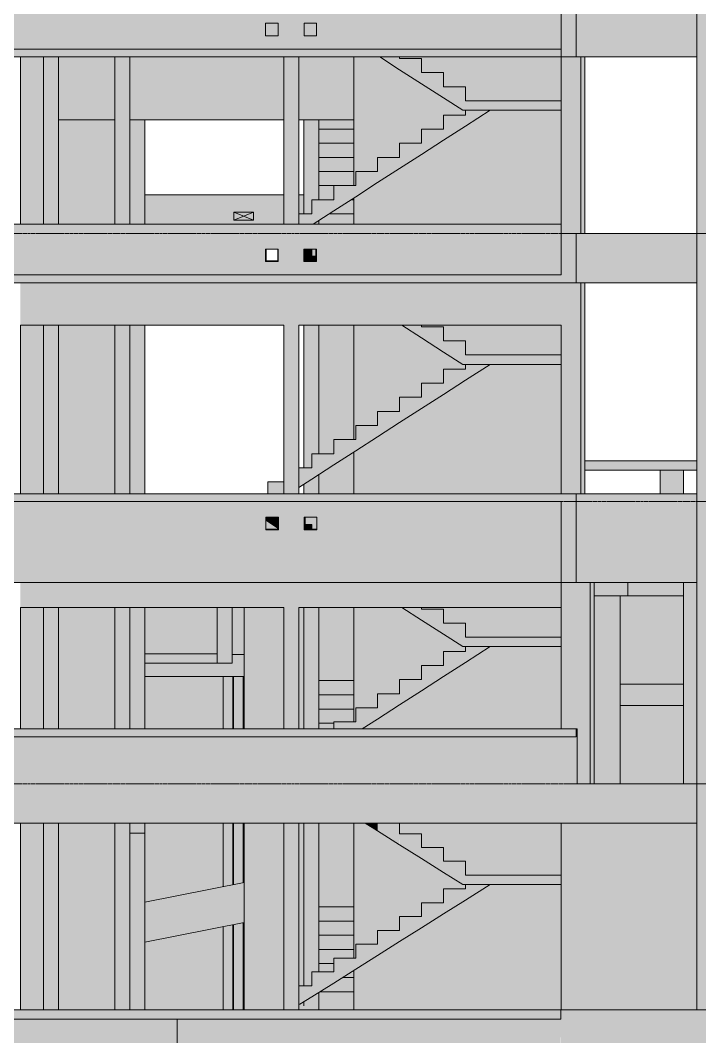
# Model space of a CAD drawing. Header units: centimetres. Extents: x -1139 to 26418, y -889 to 84390.
# Drawn here: x 12858 to 13724, y 74231 to 75527 of the extents above; entities that cross this region are included whole.
import ezdxf

# ---------------------------------------------------------------- set-up
doc = ezdxf.new("R2010")
doc.units = ezdxf.units.CM
doc.linetypes.add('Centro', pattern=[3.175, 0.635, -0.47625, 1.5875, -0.47625])
for name, color, linetype, lineweight in [('A-FLOR', 7, 'Continuous', 9), ('A-FLOR-LEVL', 7, 'Continuous', 9), ('A-GENM', 7, 'Continuous', 18), ('A-WALL', 7, 'Continuous', 9), ('S-BEAM', 7, 'Continuous', 9), ('S-COLS', 7, 'Continuous', 9), ('S-FNDN', 7, 'Continuous', 9), ('S-STRS', 7, 'Continuous', 9)]:
    doc.layers.add(name, color=color, linetype=linetype, lineweight=lineweight)

# ---------------------------------------------------------------- blocks, each defined once
blk = doc.blocks.new('Estaca W Gerdau - W250X73-4068957-CT401 - CORTE ESQ_ BARR')
at = {"layer": 'S-FNDN', "true_color": 0xacb7d2}
h = blk.add_hatch(color=9, dxfattribs=at)
h.paths.add_polyline_path([(248.5, 73400), (248.4, 73554), (235.7, 73554), (235.7, 73574), (224, 73574), (224, 73400)], flags=0)
h.paths.add_polyline_path([(224, 74265), (249.4, 74265), (249.4, 74376.1), (224, 74371.1), (224, 74329.4)], flags=0)
h.paths.add_polyline_path([(224, 74422.1), (249.4, 74427.4), (249.4, 74503), (224, 74503), (224, 74427.4)], flags=0)
h.paths.add_polyline_path([(224, 74623), (249.4, 74623), (249.4, 74690), (224, 74690), (224, 74631)], flags=0)
at = {"layer": 'S-FNDN'}
for p, q in [((224, 74690), (224, 74623)), ((236.3, 74623), (236.3, 74690)), ((237.1, 74690), (237.1, 74623)), ((249.4, 74690), (249.4, 74623)), ((224, 74503), (224, 74422.1)), ((236.3, 74424.5), (236.3, 74503)), ((237.1, 74503), (237.1, 74424.7)), ((249.4, 74503), (249.4, 74427.1)), ((236.3, 74265), (236.3, 74373.5)), ((237.1, 74373.7), (237.1, 74265)), ((249.4, 74376.1), (249.4, 74265)), ((224, 74371.1), (224, 74265)), ((224, 73574), (224, 73400)), ((236.3, 73400), (236.3, 73554)), ((237.1, 73554), (237.1, 73400)), ((248.5, 73400), (224, 73400))]:
    blk.add_line(p, q, dxfattribs=at)
blk = doc.blocks.new('PED_FURO_RETANGULAR_R04_2020 _INSTÂNCIA_ - FURO RET-3662893-CT401 - CORTE ESQ_ BARR')
at = {"layer": 'A-GENM', "lineweight": 9}
for p, q in [((262.6, 75272), (237.6, 75282)), ((237.6, 75272), (262.6, 75282))]:
    blk.add_line(p, q, dxfattribs=at)

msp = doc.modelspace()

# ---------------------------------------------------------------- hatches: boundary and pattern name
at = {"layer": 'A-FLOR', "true_color": 0xc0c0c0}
for points in [[(13283.05, 75480), (13547.55, 75480), (13547.55, 75490.01), (12504.55, 75490.01), (12504.55, 75480), (13251.66, 75480)], [(13547.55, 75192), (13547.55, 75202), (12504.55, 75202), (12504.55, 75192), (13533.94, 75192)], [(13063.47, 74913), (13547.55, 74913), (13547.55, 74923), (12504.55, 74923), (12504.55, 74913), (13016.55, 74913)], [(13109.05, 74707), (13109.05, 74719), (13016.55, 74719), (13016.55, 74707), (13102.28, 74707)], [(13533.94, 74613), (13566.55, 74613), (13566.55, 74623), (12485.55, 74623), (12485.55, 74613), (13439.85, 74613)]]:
    msp.add_hatch(color=9, dxfattribs=at).paths.add_polyline_path(points, flags=0)
h = msp.add_hatch(color=9, dxfattribs=at)
h.paths.add_polyline_path([(13577.55, 74953), (13720.55, 74953), (13720.55, 74965), (13577.55, 74965)], flags=0)
h.paths.add_polyline_path([(14411.55, 74953), (14411.55, 74965), (14315.55, 74965), (14315.55, 74953), (14403.05, 74953)], flags=0)
h.paths.add_polyline_path([(13895.55, 74953), (14205.55, 74953), (14205.55, 74965), (13895.55, 74965)], flags=0)
at = {"layer": 'A-GENM', "true_color": 0xc0c0c0}
msp.add_hatch(color=9, dxfattribs=at).paths.add_polyline_path([(13589.55, 74793), (13632.55, 74793), (13632.55, 74810), (13589.55, 74810)], flags=0)
at = {"layer": 'A-WALL', "true_color": 0xc0c0c0}
h = msp.add_hatch(color=9, dxfattribs=at)
h.paths.add_polyline_path([(13016.55, 74265), (13116.82, 74265), (13116.82, 74371.07), (13016.55, 74351.01), (13016.55, 74329.41)], flags=0)
h.paths.add_polyline_path([(13143.55, 74265), (13143.55, 74376.41), (13142.22, 74376.15), (13142.22, 74265)], flags=0)
h.paths.add_polyline_path([(13016.55, 74402), (13116.82, 74422.06), (13116.82, 74503), (13016.55, 74503), (13016.55, 74427.4)], flags=0)
h.paths.add_polyline_path([(13142.22, 74427.14), (13143.55, 74427.4), (13143.55, 74503), (13142.22, 74503), (13142.22, 74427.4)], flags=0)
h.paths.add_polyline_path([(13063.47, 74623), (13116.82, 74623), (13116.82, 74690), (13016.55, 74690), (13016.55, 74623)], flags=0)
h.paths.add_polyline_path([(13142.22, 74623), (13143.55, 74623), (13143.55, 74690), (13142.22, 74690), (13142.22, 74630.96)], flags=0)
h = msp.add_hatch(color=9, dxfattribs=at)
h.paths.add_polyline_path([(14315.55, 74277), (14316.82, 74277.14), (14316.82, 74493), (14315.55, 74493), (14315.55, 74447.14)], flags=0)
h.paths.add_polyline_path([(14351.55, 74277), (14351.55, 74493), (14342.22, 74493), (14342.22, 74277)], flags=0)
h.paths.add_polyline_path([(14111.54, 74445), (14166.82, 74445), (14166.82, 74454), (14111.54, 74454), (14111.54, 74447.14)], flags=0)
h.paths.add_polyline_path([(13892.22, 74553), (13948.55, 74553), (13948.55, 74653), (13892.22, 74653), (13892.22, 74630.96)], flags=0)
h.paths.add_polyline_path([(13703.55, 74553), (13703.55, 74653), (13622.55, 74653), (13622.55, 74553), (13628.04, 74553)], flags=0)
h.paths.add_polyline_path([(13865.05, 74553), (13866.82, 74553), (13866.82, 74653), (13865.05, 74653), (13865.05, 74630.96)], flags=0)
h.paths.add_polyline_path([(14192.22, 74642), (14205.55, 74642), (14205.55, 74653), (14192.22, 74653)], flags=0)
h.paths.add_polyline_path([(14166.82, 74642), (14166.82, 74653), (14048.55, 74653), (14048.55, 74642), (14111.54, 74642)], flags=0)
h.paths.add_polyline_path([(14351.55, 74642), (14351.55, 74681), (14350.07, 74681), (14350.07, 74653), (14342.22, 74653), (14342.22, 74642), (14350.07, 74642)], flags=0)
h.paths.add_polyline_path([(14315.55, 74642), (14316.82, 74642), (14316.82, 74653), (14315.55, 74653)], flags=0)
at = {"layer": 'S-BEAM', "true_color": 0xc0c0c0}
h = msp.add_hatch(color=9, dxfattribs=at)
h.paths.add_polyline_path([(12505.66, 75490.01), (13547.55, 75490.01), (13547.55, 75555.01), (12504.55, 75555.01), (12504.55, 75490.01)], flags=0)
h.paths.add_polyline_path([(13170.76, 75507.01), (13170.76, 75523), (13186.76, 75523), (13186.76, 75507.01)], flags=0)
h.paths.add_polyline_path([(13235.76, 75507.01), (13219.76, 75507.01), (13219.76, 75523), (13235.76, 75523)], flags=0)
h.paths.add_polyline_path([(12511.26, 75507.01), (12511.26, 75523), (12527.26, 75523), (12527.26, 75507.01)], flags=0)
for points in [[(13547.55, 75480), (13566.55, 75480), (13566.55, 75543.01), (13547.55, 75543.01), (13547.55, 75488.41)], [(13566.55, 75480), (13720.55, 75480), (13720.55, 75543.01), (13566.55, 75543.01), (13566.55, 75490.01)], [(13155.36, 75272.01), (13155.36, 75282.01), (13130.36, 75282.01), (13130.36, 75272.01)], [(13560.65, 75192), (13566.55, 75192), (13566.55, 75255), (13547.55, 75255), (13547.55, 75192)], [(13689.75, 75192), (13720.55, 75192), (13720.55, 75255), (13566.55, 75255), (13566.55, 75192), (13628.04, 75192)], [(13547.55, 74810), (13566.55, 74810), (13566.55, 74923), (13547.55, 74923), (13547.55, 74813.27)], [(13703.55, 74793), (13703.55, 74810), (13632.55, 74810), (13632.55, 74793)], [(13128.05, 74707), (13128.05, 74778), (13109.05, 74778), (13109.05, 74707)], [(13345.75, 74503), (13547.55, 74503), (13547.55, 74553), (13566.55, 74553), (13566.55, 74503), (13568.05, 74503), (13568.05, 74623), (13566.55, 74623), (13566.55, 74613), (12485.55, 74613), (12485.55, 74503), (13283.05, 74503)], [(13566.55, 74503), (13566.55, 74553), (13547.55, 74553), (13547.55, 74503)], [(13718.21, 74503), (13720.55, 74503), (13720.55, 74553), (13568.05, 74553), (13568.05, 74503), (13628.04, 74503)], [(12997.55, 74490), (13016.55, 74490), (13016.55, 74503), (12997.55, 74503), (12997.55, 74493.91)], [(13720.55, 74265), (13720.55, 74503), (13584.55, 74503), (13584.55, 74265), (13628.04, 74265)], [(13016.55, 74351.01), (13143.55, 74376.41), (13143.55, 74427.4), (13016.55, 74402)], [(13077.55, 74253), (13191.55, 74253), (13191.55, 74265), (12860.55, 74265), (12860.55, 74253), (13063.47, 74253)], [(13546.95, 74253), (13546.95, 74265), (13215.55, 74265), (13215.55, 74253), (13439.85, 74253)], [(14286.7, 74207), (14655.87, 74207), (14655.87, 74265), (13546.95, 74265), (13547.18, 74207), (14192.6, 74207)], [(13017.55, 74172), (13017.55, 74253), (12545.55, 74253), (12545.55, 74172), (12943.42, 74172)], [(13157.57, 74207), (13546.95, 74207), (13546.95, 74253), (13057.95, 74253), (13057.95, 74207), (13063.47, 74207)]]:
    msp.add_hatch(color=9, dxfattribs=at).paths.add_polyline_path(points, flags=0)
h = msp.add_hatch(color=9, dxfattribs=at)
h.paths.add_polyline_path([(13283.05, 75400.01), (13283.05, 75480), (13213.05, 75480), (13213.05, 75400.01), (13258.92, 75400.01)], flags=0)
h.paths.add_polyline_path([(12997.55, 75400.01), (13194.05, 75400.01), (13194.05, 75480), (12997.55, 75480), (12997.55, 75462.77)], flags=0)
h.paths.add_polyline_path([(12928.37, 75400.01), (12978.55, 75400.01), (12978.55, 75480), (12906.55, 75480), (12906.55, 75400.01)], flags=0)
h.paths.add_polyline_path([(13186.76, 75507.01), (13186.76, 75523), (13170.76, 75523), (13170.76, 75507.01)], flags=0)
h.paths.add_polyline_path([(13235.76, 75507.01), (13235.76, 75523), (13219.76, 75523), (13219.76, 75507.01)], flags=0)
h = msp.add_hatch(color=9, dxfattribs=at)
h.paths.add_polyline_path([(13157.57, 75267), (13194.05, 75267), (13194.05, 75304.01), (13016.55, 75304.01), (13016.55, 75267), (13130.36, 75267)], flags=0)
h.paths.add_polyline_path([(13155.36, 75272.01), (13130.36, 75272.01), (13130.36, 75282.01), (13155.36, 75282.01), (13155.36, 75279.55)], flags=0)
h.paths.add_polyline_path([(13219.55, 75280.01), (13219.43, 75304.01), (13213.05, 75304.01), (13213.05, 75280.01), (13219.43, 75280.01)], flags=0)
h = msp.add_hatch(color=9, dxfattribs=at)
h.paths.add_polyline_path([(12969.38, 75202), (13547.55, 75202), (13547.55, 75267), (12504.55, 75267), (12504.55, 75202), (12887.55, 75202)], flags=0)
h.paths.add_polyline_path([(13186.76, 75219), (13170.76, 75219), (13170.76, 75235), (13186.76, 75235), (13186.76, 75220)], flags=0)
h.paths.add_polyline_path([(13235.43, 75219), (13219.43, 75219), (13219.43, 75235), (13235.43, 75235), (13235.43, 75220)], flags=0)
h.paths.add_polyline_path([(12527.35, 75219), (12511.35, 75219), (12511.35, 75235), (12527.35, 75235), (12527.35, 75220)], flags=0)
h = msp.add_hatch(color=9, dxfattribs=at)
h.paths.add_polyline_path([(12875.28, 75138), (13194.05, 75138), (13194.05, 75192), (12858.05, 75192), (12858.05, 75138)], flags=0)
h.paths.add_polyline_path([(13186.76, 75219), (13186.26, 75220), (13171.26, 75220), (13171.54, 75219), (13186.36, 75219)], flags=0)
h = msp.add_hatch(color=9, dxfattribs=at)
h.paths.add_polyline_path([(13213.05, 75138), (13547.55, 75138), (13547.55, 75192), (13213.05, 75192), (13213.05, 75182.42)], flags=0)
h.paths.add_polyline_path([(13219.43, 75219), (13235.43, 75219), (13234.93, 75220), (13219.93, 75220), (13219.43, 75220)], flags=0)
h = msp.add_hatch(color=9, dxfattribs=at)
h.paths.add_polyline_path([(12331.55, 74810), (12485.55, 74810), (12485.55, 74923), (12331.55, 74923), (12331.55, 74814.78)], flags=0)
h.paths.add_polyline_path([(13251.66, 74810), (13547.55, 74810), (13547.55, 74913), (12504.55, 74913), (12504.55, 74810), (13157.57, 74810)], flags=0)
h.paths.add_polyline_path([(13720.55, 74810), (13720.55, 74923), (13566.55, 74923), (13566.55, 74810), (13628.04, 74810)], flags=0)
h.paths.add_polyline_path([(12534.74, 74877), (12519.55, 74877), (12520.05, 74893), (12535.55, 74893), (12535.55, 74877)], flags=0)
h.paths.add_polyline_path([(13171.05, 74877), (13171.05, 74893), (13187.05, 74893), (13187.05, 74877)], flags=0)
h.paths.add_polyline_path([(13236.05, 74877), (13220.05, 74877), (13220.05, 74893), (13236.05, 74893), (13236.05, 74878)], flags=0)
h = msp.add_hatch(color=9, dxfattribs=at)
h.paths.add_polyline_path([(12887.55, 74778), (13194.05, 74778), (13194.05, 74810), (12858.05, 74810), (12858.05, 74778), (12875.28, 74778)], flags=0)
h.paths.add_polyline_path([(13171.05, 74877), (13187.05, 74877), (13187.05, 74893), (13186.05, 74893), (13186.05, 74878), (13171.05, 74878)], flags=0)
h = msp.add_hatch(color=9, dxfattribs=at)
h.paths.add_polyline_path([(13547.55, 74778), (13547.55, 74810), (13213.05, 74810), (13213.05, 74778), (13533.94, 74778)], flags=0)
h.paths.add_polyline_path([(13220.97, 74877), (13236.05, 74877), (13236.05, 74878), (13221.05, 74878), (13221.05, 74893), (13220.05, 74893), (13220.05, 74877)], flags=0)
at = {"layer": 'S-BEAM', "true_color": 0x7f7f7f}
msp.add_hatch(color=8, dxfattribs=at).paths.add_polyline_path([(13628.04, 74680), (13703.55, 74680), (13703.55, 74793), (13622.55, 74793), (13622.55, 74680)], flags=0)
h = msp.add_hatch(color=8, dxfattribs=at)
h.paths.add_polyline_path([(13143.55, 74718), (13143.55, 74778), (13128.05, 74778), (13128.05, 74718)], flags=0)
h.paths.add_polyline_path([(13063.47, 74719), (13109.05, 74719), (13109.05, 74778), (13016.55, 74778), (13016.55, 74719)], flags=0)
at = {"layer": 'S-BEAM', "true_color": 0xc0c0c0}
h = msp.add_hatch(color=9, dxfattribs=at)
h.paths.add_polyline_path([(13116.82, 74690), (13143.55, 74690), (13143.55, 74718), (13128.05, 74718), (13128.05, 74707), (13016.55, 74707), (13016.55, 74690), (13109.05, 74690)], flags=0)
h.paths.add_polyline_path([(12642.55, 74690), (12642.55, 74718), (12559.05, 74718), (12559.05, 74690), (12618.54, 74690)], flags=0)
h = msp.add_hatch(color=9, dxfattribs=at)
h.paths.add_polyline_path([(14165.21, 74653), (14205.55, 74653), (14205.55, 74681), (14048.55, 74681), (14048.55, 74653), (14111.54, 74653)], flags=0)
h.paths.add_polyline_path([(13622.55, 74653), (13703.55, 74653), (13703.55, 74680), (13622.55, 74680)], flags=0)
h.paths.add_polyline_path([(14331.8, 74653), (14350.07, 74653), (14350.07, 74681), (14315.55, 74681), (14315.55, 74653)], flags=0)
h.paths.add_polyline_path([(13865.05, 74653), (13948.55, 74653), (13948.55, 74681), (13865.05, 74681)], flags=0)
at = {"layer": 'S-COLS', "true_color": 0xc0c0c0}
for points in [[(13720.55, 75255), (13830.55, 75255), (13830.55, 75543.01), (13720.55, 75543.01)], [(12905.58, 75267), (12906.55, 75267), (12906.55, 75480), (12887.55, 75480), (12887.55, 75267)], [(12996.58, 75267), (12997.55, 75267), (12997.55, 75480), (12978.55, 75480), (12978.55, 75267)], [(13212.03, 75267), (13213.05, 75267), (13213.05, 75480), (13194.05, 75480), (13194.05, 75267)], [(13566.55, 75255), (13572.55, 75255), (13572.55, 75480), (13547.55, 75480), (13547.55, 75255)], [(13577.55, 75255), (13577.55, 75480), (13572.55, 75480), (13572.55, 75255)], [(13238.55, 75388.01), (13283.05, 75388.01), (13283.05, 75400.01), (13238.55, 75400.01)], [(13816.22, 74913), (13830.55, 74913), (13830.55, 75255), (13720.55, 75255), (13720.55, 74913)], [(13212.2, 74923), (13213.05, 74923), (13213.05, 75192), (13194.05, 75192), (13194.05, 74923)], [(13571.44, 74923), (13572.55, 74923), (13572.55, 75192), (13547.55, 75192), (13547.55, 74923), (13566.55, 74923)], [(13577.55, 74923), (13577.55, 75192), (13572.55, 75192), (13572.55, 74923), (13576.47, 74923)], [(12905.75, 74923), (12906.55, 74923), (12906.55, 75138), (12887.55, 75138), (12887.55, 74923)], [(12997.3, 74923), (12997.55, 74923), (12997.55, 75138), (12978.55, 75138), (12978.55, 74923)], [(13703.55, 74923), (13703.55, 74953), (13673.55, 74953), (13673.55, 74923), (13686.24, 74923)], [(13739.55, 74553), (13830.55, 74553), (13830.55, 74913), (13720.55, 74913), (13720.55, 74553)], [(13194.05, 74623), (13213.05, 74623), (13213.05, 74810), (13194.05, 74810), (13194.05, 74630.96)], [(13584.55, 74553), (13584.55, 74810), (13547.55, 74810), (13547.55, 74623), (13568.05, 74623), (13568.05, 74553)], [(13589.55, 74553), (13589.55, 74810), (13584.55, 74810), (13584.55, 74553)], [(13720.55, 74553), (13720.55, 74810), (13703.55, 74810), (13703.55, 74553)], [(13622.55, 74553), (13622.55, 74793), (13589.55, 74793), (13589.55, 74553)], [(12900.96, 74623), (12906.55, 74623), (12906.55, 74778), (12887.55, 74778), (12887.55, 74623)], [(12982.84, 74623), (12997.55, 74623), (12997.55, 74778), (12978.55, 74778), (12978.55, 74623)], [(13238.55, 74684.7), (13283.05, 74684.7), (13283.05, 74778), (13238.55, 74778)], [(13739.55, 74265), (13830.55, 74265), (13830.55, 74553), (13720.55, 74553), (13720.55, 74265)], [(12906.55, 74265), (12906.55, 74503), (12887.55, 74503), (12887.55, 74265)], [(12997.55, 74265), (12997.55, 74503), (12978.55, 74503), (12978.55, 74265)], [(13213.05, 74265), (13213.05, 74503), (13194.05, 74503), (13194.05, 74265)], [(13283.05, 74396), (13283.05, 74503), (13238.55, 74503), (13238.55, 74396), (13251.66, 74396)], [(13547.55, 74265), (13584.55, 74265), (13584.55, 74503), (13547.55, 74503), (13547.55, 74269.67)], [(12842.31, 74253), (12860.55, 74253), (12860.55, 74265), (12836.55, 74265), (12836.55, 74253)], [(13215.55, 74253), (13215.55, 74265), (13191.55, 74265), (13191.55, 74253), (13197.31, 74253)]]:
    msp.add_hatch(color=9, dxfattribs=at).paths.add_polyline_path(points, flags=0)
h = msp.add_hatch(color=9, dxfattribs=at)
h.paths.add_polyline_path([(12677.55, 75267), (12839.05, 75267), (12839.05, 75480), (12677.55, 75480), (12677.55, 75366.24)], flags=0)
h.paths.add_polyline_path([(12858.05, 75267), (12887.55, 75267), (12887.55, 75480), (12858.05, 75480), (12858.05, 75336.2)], flags=0)
h = msp.add_hatch(color=9, dxfattribs=at)
h.paths.add_polyline_path([(13533.44, 75267), (13547.55, 75267), (13547.55, 75412), (13457.07, 75412), (13283.05, 75300.13), (13283.05, 75267), (13439.85, 75267)], flags=0)
h.paths.add_polyline_path([(13283.05, 75316), (13285.55, 75316), (13285.55, 75334), (13313.55, 75334), (13313.55, 75352), (13341.55, 75352), (13341.55, 75370.01), (13369.55, 75370.01), (13369.55, 75388.01), (13397.55, 75388.01), (13397.55, 75406), (13425.55, 75406), (13425.55, 75412), (13422.02, 75412), (13316.25, 75480), (13283.05, 75480), (13283.05, 75319.74)], flags=0)
h.paths.add_polyline_path([(13547.55, 75424), (13547.55, 75480), (13341.55, 75480), (13341.55, 75478), (13369.55, 75478), (13369.55, 75460.01), (13397.55, 75460.01), (13397.55, 75442), (13425.55, 75442), (13425.55, 75424), (13533.94, 75424)], flags=0)
h = msp.add_hatch(color=9, dxfattribs=at)
h.paths.add_polyline_path([(12969.38, 75267), (12978.55, 75267), (12978.55, 75400.01), (12906.55, 75400.01), (12906.55, 75267)], flags=0)
h.paths.add_polyline_path([(12997.55, 75267), (13016.55, 75267), (13016.55, 75400.01), (12997.55, 75400.01), (12997.55, 75366.24)], flags=0)
h = msp.add_hatch(color=9, dxfattribs=at)
h.paths.add_polyline_path([(13237.53, 75267), (13238.54, 75267), (13238.54, 75271.52), (13231.52, 75267), (13235.43, 75267)], flags=0)
h.paths.add_polyline_path([(13229.55, 75280.01), (13229.55, 75298.01), (13238.54, 75298.01), (13238.55, 75400.01), (13219.55, 75400.01), (13219.56, 75280.01)], flags=0)
h = msp.add_hatch(color=9, dxfattribs=at)
h.paths.add_polyline_path([(13219.55, 74923), (13238.55, 74923), (13238.55, 74947.52), (13219.55, 74935.31), (13219.55, 74923.73)], flags=0)
h.paths.add_polyline_path([(13229.55, 74956), (13229.55, 74974), (13238.55, 74974), (13238.55, 75138), (13219.55, 75138), (13220.05, 74956)], flags=0)
h.paths.add_polyline_path([(13234.93, 75226), (13234.93, 75235), (13229.55, 75235), (13229.55, 75226)], flags=0)
h = msp.add_hatch(color=9, dxfattribs=at)
h.paths.add_polyline_path([(12677.55, 74923), (12839.05, 74923), (12839.05, 75138), (12677.55, 75138), (12677.55, 74998.6)], flags=0)
h.paths.add_polyline_path([(12858.05, 74923), (12887.55, 74923), (12887.55, 75138), (12858.05, 75138), (12858.05, 74998.6)], flags=0)
h = msp.add_hatch(color=9, dxfattribs=at)
h.paths.add_polyline_path([(12969.38, 74923), (12978.55, 74923), (12978.55, 75138), (12906.55, 75138), (12906.55, 74923)], flags=0)
h.paths.add_polyline_path([(13016.55, 74923), (13016.55, 75138), (12997.55, 75138), (12997.55, 74923), (13005.69, 74923)], flags=0)
h = msp.add_hatch(color=9, dxfattribs=at)
h.paths.add_polyline_path([(13251.66, 74923), (13283.05, 74923), (13283.05, 74976.13), (13238.55, 74947.52), (13238.55, 74923)], flags=0)
h.paths.add_polyline_path([(13257.55, 74974), (13257.55, 74992), (13283.05, 74992), (13283.05, 75138), (13238.55, 75138), (13238.55, 74974), (13251.66, 74974)], flags=0)
h = msp.add_hatch(color=9, dxfattribs=at)
h.paths.add_polyline_path([(13283.05, 74923), (13547.55, 74923), (13547.55, 75088), (13457.07, 75088), (13283.05, 74976.13), (13283.05, 74959.74)], flags=0)
h.paths.add_polyline_path([(13283.05, 74992), (13285.55, 74992), (13285.55, 75010), (13313.55, 75010), (13313.55, 75028), (13341.55, 75028), (13341.55, 75046), (13369.55, 75046), (13369.55, 75064), (13397.55, 75064), (13397.7, 75082), (13425.55, 75082), (13425.55, 75088), (13422.02, 75088), (13344.24, 75138), (13283.05, 75138), (13283.05, 74995.74)], flags=0)
h.paths.add_polyline_path([(13522.05, 75100), (13547.55, 75100), (13547.55, 75138), (13369.55, 75138), (13369.55, 75136), (13397.55, 75136), (13397.55, 75118), (13425.55, 75118), (13425.55, 75100), (13507.05, 75100)], flags=0)
h = msp.add_hatch(color=9, dxfattribs=at)
h.paths.add_polyline_path([(13228.55, 74623), (13238.55, 74623), (13238.55, 74778), (13219.55, 74778), (13219.55, 74623)], flags=0)
h.paths.add_polyline_path([(13236.05, 74878), (13236.05, 74893), (13221.05, 74893), (13221.53, 74884), (13229.55, 74884), (13229.55, 74878), (13232.85, 74878)], flags=0)
h = msp.add_hatch(color=9, dxfattribs=at)
h.paths.add_polyline_path([(13157.57, 74623), (13194.05, 74623), (13194.05, 74778), (13143.55, 74778), (13143.55, 74623)], flags=0)
h.paths.add_polyline_path([(13213.05, 74623), (13219.55, 74623), (13219.55, 74778), (13213.05, 74778), (13213.05, 74630.96)], flags=0)
h.paths.add_polyline_path([(13186.05, 74878), (13185.9, 74879.79), (13171.05, 74889.34), (13171.05, 74878), (13181.67, 74878)], flags=0)
h = msp.add_hatch(color=9, dxfattribs=at)
h.paths.add_polyline_path([(12677.55, 74623), (12839.05, 74623), (12839.05, 74778), (12677.55, 74778), (12677.55, 74630.96)], flags=0)
h.paths.add_polyline_path([(12887.55, 74623), (12887.55, 74778), (12858.05, 74778), (12858.05, 74623), (12875.28, 74623)], flags=0)
h = msp.add_hatch(color=9, dxfattribs=at)
h.paths.add_polyline_path([(12978.55, 74623), (12978.55, 74778), (12906.55, 74778), (12906.55, 74623)], flags=0)
h.paths.add_polyline_path([(12997.55, 74623), (13016.55, 74623), (13016.55, 74778), (12997.55, 74778), (12997.55, 74630.96)], flags=0)
h = msp.add_hatch(color=9, dxfattribs=at)
h.paths.add_polyline_path([(13293.74, 74623), (13547.55, 74623), (13547.55, 74728), (13457.07, 74728), (13299.65, 74626.8)], flags=0)
h.paths.add_polyline_path([(13285.55, 74632), (13285.55, 74650), (13313.55, 74650), (13313.55, 74668), (13341.55, 74668), (13341.55, 74686), (13369.55, 74686), (13369.55, 74704), (13397.55, 74704), (13397.55, 74722), (13425.55, 74722), (13425.55, 74728), (13422.02, 74728), (13344.25, 74778), (13283.05, 74778), (13283.05, 74632)], flags=0)
h.paths.add_polyline_path([(13533.94, 74740), (13547.55, 74740), (13547.55, 74778), (13369.55, 74778), (13369.55, 74776), (13397.55, 74776), (13397.55, 74758), (13425.55, 74758), (13425.55, 74740), (13503.94, 74740)], flags=0)
h = msp.add_hatch(color=9, dxfattribs=at)
h.paths.add_polyline_path([(12836.55, 74265), (12839.05, 74265.18), (12839.05, 74503), (12677.55, 74503), (12677.55, 74265), (12768.55, 74265)], flags=0)
h.paths.add_polyline_path([(12887.55, 74265), (12887.55, 74503), (12858.05, 74503), (12858.05, 74265), (12875.28, 74265)], flags=0)
h = msp.add_hatch(color=9, dxfattribs=at)
h.paths.add_polyline_path([(12978.55, 74265), (12978.55, 74503), (12906.55, 74503), (12906.55, 74265)], flags=0)
h.paths.add_polyline_path([(12997.55, 74265), (13016.55, 74265), (13016.55, 74490), (12997.55, 74490), (12997.55, 74472.77)], flags=0)
h = msp.add_hatch(color=9, dxfattribs=at)
h.paths.add_polyline_path([(13143.55, 74265), (13194.05, 74265), (13194.05, 74503), (13143.55, 74503), (13143.55, 74447.14)], flags=0)
h.paths.add_polyline_path([(13213.05, 74265), (13219.55, 74265), (13219.55, 74275.15), (13214.54, 74272), (13213.05, 74272), (13213.05, 74265.18)], flags=0)
h.paths.add_polyline_path([(13219.55, 74295.63), (13219.55, 74503), (13213.05, 74503), (13213.05, 74295.63), (13215.55, 74295.63)], flags=0)
h = msp.add_hatch(color=9, dxfattribs=at)
h.paths.add_polyline_path([(13238.54, 74265), (13238.54, 74287.11), (13219.55, 74275.15), (13219.55, 74265)], flags=0)
h.paths.add_polyline_path([(13229.55, 74295.63), (13229.55, 74313.25), (13238.54, 74313.25), (13238.55, 74503), (13219.55, 74503), (13219.55, 74295.63)], flags=0)
h = msp.add_hatch(color=9, dxfattribs=at)
h.paths.add_polyline_path([(13547.55, 74265), (13547.55, 74424.63), (13457.01, 74424.63), (13283.05, 74315.12), (13283.05, 74265), (13547.18, 74265)], flags=0)
h.paths.add_polyline_path([(13283.11, 74330.88), (13285.55, 74330.88), (13285.55, 74348.5), (13313.55, 74348.5), (13313.55, 74366.13), (13341.55, 74366.13), (13341.55, 74383.75), (13369.55, 74383.75), (13369.55, 74401.38), (13397.55, 74401.38), (13397.55, 74419), (13425.55, 74419), (13425.55, 74424.63), (13422.09, 74424.63), (13297.57, 74503), (13283.05, 74503), (13283.05, 74330.88)], flags=0)
h.paths.add_polyline_path([(13425.55, 74436.63), (13547.55, 74436.63), (13547.55, 74503), (13341.55, 74503), (13341.55, 74489.5), (13369.55, 74489.5), (13369.55, 74471.88), (13397.55, 74471.88), (13397.55, 74454.25), (13425.55, 74454.25), (13425.55, 74440.07)], flags=0)
h = msp.add_hatch(color=9, dxfattribs=at)
h.paths.add_polyline_path([(13063.47, 73364), (13077.55, 73364), (13077.55, 73524), (13066.55, 73524), (13066.55, 73624), (13058.39, 73624), (13058.39, 73574), (13017.55, 73574), (13017.55, 73364)], flags=0)
h.paths.add_polyline_path([(13058.39, 74172), (13057.95, 74253), (13017.55, 74253), (13017.55, 74172), (13057.95, 74172)], flags=0)
at = {"layer": 'S-STRS', "true_color": 0xc0c0c0}
for points in [[(13341.55, 75463.74), (13341.55, 75480), (13316.25, 75480), (13319.36, 75478)], [(13369.55, 75445.74), (13369.55, 75478), (13341.55, 75478), (13341.55, 75463.74), (13345.75, 75461.03)], [(13397.55, 75427.74), (13397.55, 75460.01), (13369.55, 75460.01), (13369.55, 75445.74), (13375.36, 75442)], [(13422.02, 75412), (13425.55, 75412), (13425.55, 75442), (13397.55, 75442), (13397.55, 75427.74), (13403.36, 75424)], [(13439.85, 75412), (13547.55, 75412), (13547.55, 75424), (13425.55, 75424), (13425.55, 75412)], [(13425.55, 75391.74), (13457.07, 75412), (13425.55, 75412), (13425.55, 75406)], [(13397.55, 75373.74), (13425.55, 75391.74), (13425.55, 75406), (13397.55, 75406), (13397.55, 75382.6)], [(13283.05, 75370.01), (13283.05, 75388.01), (13238.55, 75388), (13238.55, 75370.01), (13251.66, 75370.01)], [(13369.55, 75355.74), (13397.55, 75373.74), (13397.55, 75388.01), (13369.55, 75388.01), (13369.55, 75366.24)], [(13283.05, 75352), (13283.05, 75370.01), (13238.55, 75370.01), (13238.55, 75352), (13251.66, 75352)], [(13341.55, 75337.74), (13369.55, 75355.74), (13369.55, 75370.01), (13341.55, 75370.01), (13341.55, 75352)], [(13251.66, 75334), (13283.05, 75334), (13283.05, 75352), (13238.55, 75352), (13238.55, 75334)], [(13313.55, 75319.74), (13341.55, 75337.74), (13341.55, 75352), (13313.55, 75352), (13313.55, 75334)], [(13251.66, 75316), (13283.05, 75316), (13283.05, 75334), (13238.55, 75334), (13238.55, 75316)], [(13285.55, 75301.74), (13313.55, 75319.74), (13313.55, 75334), (13285.55, 75334), (13285.55, 75316)], [(13257.55, 75283.74), (13285.55, 75301.74), (13285.55, 75316), (13257.55, 75316), (13257.55, 75298.01)], [(13229.55, 75267), (13231.52, 75267), (13257.55, 75283.74), (13257.55, 75298.01), (13229.55, 75298.01), (13229.55, 75271.32)], [(13256.44, 75280.01), (13283.05, 75280.01), (13283.05, 75298.01), (13279.74, 75298.01), (13251.74, 75280.01)], [(13227.06, 75267), (13229.55, 75267), (13229.55, 75280.01), (13213.05, 75280.01), (13213.05, 75267), (13219.55, 75267)], [(13238.54, 75267), (13283.05, 75267), (13283.05, 75280.01), (13251.66, 75279.95), (13238.54, 75271.52)], [(13229.55, 75220), (13229.55, 75235), (13219.93, 75235), (13219.93, 75220)], [(13230.1, 75220), (13234.93, 75220), (13234.93, 75226), (13229.55, 75226), (13229.55, 75220)], [(13369.55, 75121.74), (13369.55, 75138), (13344.24, 75138)], [(13397.55, 75103.74), (13397.55, 75136), (13369.55, 75136), (13369.55, 75121.74)], [(13425.55, 75088), (13425.55, 75118), (13397.55, 75118), (13397.55, 75103.74), (13422.02, 75088)], [(13425.55, 75088), (13547.55, 75088), (13547.55, 75100), (13425.55, 75100)], [(13425.55, 75067.74), (13457.07, 75088), (13425.55, 75088), (13425.55, 75082)], [(13397.55, 75049.74), (13425.55, 75067.74), (13425.55, 75082), (13397.55, 75082), (13397.55, 75064)], [(13369.55, 75031.74), (13397.55, 75049.74), (13397.55, 75064), (13369.55, 75064), (13369.55, 75046)], [(13341.55, 75013.74), (13369.55, 75031.74), (13369.55, 75046), (13341.55, 75046), (13341.55, 75028)], [(13313.55, 74995.74), (13341.55, 75013.74), (13341.55, 75028), (13313.55, 75028), (13313.55, 74998.6)], [(13285.55, 74977.74), (13313.55, 74995.74), (13313.55, 75010), (13285.55, 75010), (13285.55, 74992)], [(13257.55, 74959.74), (13285.55, 74977.74), (13285.55, 74992), (13257.55, 74992), (13257.55, 74974)], [(13229.55, 74941.73), (13257.55, 74959.74), (13257.55, 74974), (13229.55, 74974), (13229.55, 74956)], [(13213.05, 74931.13), (13229.55, 74941.73), (13229.55, 74956), (13213.05, 74956), (13213.05, 74938)], [(13194.05, 74923), (13194.05, 74938), (13173.55, 74938), (13173.55, 74923), (13187.05, 74923)], [(13173.55, 74887.73), (13173.55, 74893), (13171.05, 74893), (13171.05, 74889.34)], [(13186.05, 74879.7), (13186.05, 74893), (13173.55, 74893), (13173.55, 74887.73), (13185.9, 74879.79)], [(13229.55, 74878), (13229.55, 74884), (13221.05, 74884), (13221.05, 74878)], [(13369.55, 74761.74), (13369.55, 74778), (13344.25, 74778), (13347.36, 74776)], [(13397.55, 74743.74), (13397.55, 74776), (13369.55, 74776), (13369.55, 74761.74), (13375.36, 74758)], [(13422.02, 74728), (13425.55, 74728), (13425.55, 74758), (13397.55, 74758), (13397.55, 74743.74), (13403.36, 74740)], [(13489.77, 74728), (13547.55, 74728), (13547.55, 74740), (13425.55, 74740), (13425.55, 74728), (13439.85, 74728)], [(13397.55, 74689.74), (13425.55, 74707.74), (13425.55, 74722), (13397.55, 74722), (13397.55, 74704)], [(13425.55, 74707.74), (13457.07, 74728), (13425.55, 74728), (13425.55, 74722)], [(13369.55, 74671.74), (13397.55, 74689.74), (13397.55, 74704), (13369.55, 74704), (13369.55, 74686)], [(13238.55, 74666.6), (13283.05, 74666.6), (13283.05, 74684.7), (13238.55, 74684.7)], [(13341.55, 74653.74), (13369.55, 74671.74), (13369.55, 74686), (13341.55, 74686), (13341.55, 74668)], [(13251.66, 74648.5), (13283.05, 74648.5), (13283.05, 74666.6), (13238.55, 74666.6), (13238.55, 74648.5)], [(13313.55, 74635.74), (13341.55, 74653.74), (13341.55, 74668), (13313.55, 74668), (13313.55, 74650)], [(13251.66, 74630.4), (13257.55, 74630.96), (13257.55, 74632), (13283.05, 74632), (13283.05, 74648.5), (13238.55, 74648.5), (13238.55, 74630.4)], [(13293.74, 74623), (13313.55, 74635.74), (13313.55, 74650), (13285.55, 74650), (13285.55, 74623)], [(13285.55, 74623), (13285.55, 74632), (13257.55, 74632), (13257.55, 74623), (13283.05, 74623)], [(13251.66, 74623), (13257.55, 74623), (13257.55, 74630.4), (13238.55, 74630.4), (13238.55, 74623)], [(13313.55, 74492.95), (13313.55, 74503), (13297.57, 74503)], [(13341.55, 74475.32), (13341.55, 74503), (13313.55, 74503), (13313.55, 74492.95), (13322.42, 74487.36)], [(13369.55, 74457.7), (13369.55, 74489.5), (13341.55, 74489.5), (13342.1, 74474.97), (13345.75, 74472.68)], [(13397.55, 74440.07), (13397.55, 74471.88), (13369.55, 74471.88), (13369.55, 74457.7), (13386.32, 74447.14)], [(13425.55, 74424.63), (13425.55, 74454.25), (13397.55, 74454.25), (13397.55, 74440.07), (13422.09, 74424.63)], [(13547.55, 74424.63), (13547.55, 74436.63), (13425.55, 74436.63), (13425.55, 74424.63), (13488.69, 74424.63)], [(13425.55, 74404.82), (13457.01, 74424.63), (13425.55, 74424.63), (13425.55, 74419)], [(13397.55, 74387.2), (13425.55, 74404.82), (13425.55, 74419), (13397.55, 74419), (13397.55, 74401.38)], [(13369.55, 74369.57), (13397.55, 74387.2), (13397.55, 74401.38), (13369.55, 74401.38), (13369.55, 74383.75)], [(13283.05, 74378), (13283.05, 74396), (13238.55, 74396), (13238.55, 74378), (13251.66, 74378)], [(13251.66, 74360), (13283.05, 74360), (13283.05, 74378), (13238.55, 74378), (13238.55, 74360)], [(13341.55, 74351.95), (13369.55, 74369.57), (13369.55, 74383.75), (13341.55, 74383.75), (13341.55, 74366.13)], [(13251.66, 74342), (13283.05, 74342), (13283.05, 74360), (13238.55, 74360), (13238.55, 74342)], [(13313.55, 74334.32), (13341.55, 74351.95), (13341.55, 74366.13), (13313.55, 74366.13), (13313.55, 74348.5)], [(13285.55, 74316.7), (13313.55, 74334.32), (13313.55, 74348.5), (13285.55, 74348.5), (13285.55, 74330.88)], [(13257.55, 74324), (13257.55, 74330.88), (13283.05, 74330.88), (13283.05, 74342), (13238.55, 74342), (13238.55, 74324), (13251.66, 74324)], [(13257.55, 74299.07), (13285.55, 74316.7), (13285.55, 74330.88), (13257.55, 74330.88), (13257.55, 74306)], [(13229.55, 74281.45), (13257.55, 74299.07), (13257.55, 74313.25), (13229.55, 74313.25), (13229.55, 74288)], [(13214.54, 74272), (13229.55, 74281.45), (13229.55, 74295.63), (13213.05, 74295.63), (13213.05, 74272)], [(13283.05, 74288), (13283.05, 74306), (13268.56, 74306), (13239.96, 74288), (13257.55, 74288)], [(13238.54, 74265), (13283.05, 74265), (13283.05, 74288), (13239.96, 74288), (13238.54, 74287.11), (13238.54, 74270)]]:
    msp.add_hatch(color=9, dxfattribs=at).paths.add_polyline_path(points, flags=0)
h = msp.add_hatch(color=9, dxfattribs=at)
h.paths.add_polyline_path([(13257.55, 75298.01), (13257.55, 75316), (13238.54, 75316), (13238.55, 75298.01), (13251.66, 75298.01)], flags=0)
h.paths.add_polyline_path([(13279.74, 75298.01), (13283.05, 75298.01), (13283.05, 75300.13)], flags=0)
h = msp.add_hatch(color=9, dxfattribs=at)
h.paths.add_polyline_path([(13268.56, 74306), (13283.05, 74306), (13283.05, 74315.12), (13280.07, 74313.25)], flags=0)
h.paths.add_polyline_path([(13257.55, 74313.25), (13257.55, 74324), (13238.54, 74324), (13238.55, 74313.25), (13251.66, 74313.25)], flags=0)

# ---------------------------------------------------------------- linework, layer by layer
at = {"layer": 'A-FLOR'}
for p, q in [((12504.55, 75490.01), (13547.55, 75490.01)), ((13547.55, 75480), (12504.55, 75480)), ((12504.55, 75202), (13547.55, 75202)), ((13547.55, 75192), (12504.55, 75192)), ((13577.55, 74965), (13720.55, 74965)), ((13720.55, 74953), (13577.55, 74953)), ((12504.55, 74923), (13547.55, 74923)), ((13547.55, 74913), (12504.55, 74913)), ((13016.55, 74719), (13109.05, 74719)), ((13109.05, 74707), (13016.55, 74707)), ((12485.55, 74623), (13566.55, 74623)), ((13566.55, 74623), (13566.55, 74613)), ((13566.55, 74613), (12485.55, 74613))]:
    msp.add_line(p, q, dxfattribs=at)
at = {"layer": 'A-FLOR-LEVL', "linetype": 'Centro'}
for p, q in [((11368.8, 75255), (15167.39, 75255)), ((11368.8, 74913), (15167.39, 74913)), ((11368.8, 74553), (16137.61, 74553)), ((11368.8, 74265), (16137.61, 74265))]:
    msp.add_line(p, q, dxfattribs=at)
at = {"layer": 'A-GENM', "lineweight": 9}
for p, q in [((13632.55, 74810), (13632.55, 74793)), ((13632.55, 74793), (13589.55, 74793))]:
    msp.add_line(p, q, dxfattribs=at)
at = {"layer": 'S-BEAM'}
for p, q in [((13547.55, 75543.01), (13547.55, 75490.01)), ((13566.55, 75480), (13566.55, 75543.01)), ((13170.76, 75523), (13186.76, 75523)), ((13170.76, 75507.01), (13170.76, 75523)), ((13186.76, 75523), (13186.76, 75507.01)), ((13219.76, 75523), (13235.76, 75523)), ((13219.76, 75507.01), (13219.76, 75523)), ((13235.76, 75523), (13235.76, 75507.01)), ((13186.76, 75507.01), (13170.76, 75507.01)), ((13235.76, 75507.01), (13219.76, 75507.01)), ((13547.55, 75490.01), (13547.55, 75480)), ((13547.55, 75480), (13566.55, 75480)), ((13566.55, 75480), (13720.55, 75480)), ((12906.55, 75400.01), (12978.55, 75400.01)), ((12997.55, 75400.01), (13194.05, 75400.01)), ((13213.05, 75400.01), (13283.05, 75400.01)), ((13016.55, 75304.01), (13194.05, 75304.01)), ((13213.05, 75304.01), (13219.55, 75304.01)), ((13130.36, 75282.01), (13155.36, 75282.01)), ((13130.36, 75272.01), (13130.36, 75282.01)), ((13155.36, 75282.01), (13155.36, 75272.01)), ((12504.55, 75267), (13547.55, 75267)), ((13155.36, 75272.01), (13130.36, 75272.01)), ((13547.55, 75267), (13547.55, 75255)), ((13566.55, 75255), (13547.55, 75255)), ((13547.55, 75255), (13547.55, 75202)), ((13566.55, 75192), (13566.55, 75255)), ((13566.55, 75255), (13720.55, 75255)), ((13170.76, 75235), (13186.76, 75235)), ((13170.76, 75219), (13170.76, 75235)), ((13171.26, 75220), (13171.26, 75235)), ((13186.26, 75235), (13186.26, 75220)), ((13186.76, 75235), (13186.76, 75219)), ((13219.43, 75235), (13235.43, 75235)), ((13219.43, 75219), (13219.43, 75235)), ((13219.93, 75220), (13219.93, 75235)), ((13234.93, 75235), (13234.93, 75220)), ((13235.43, 75235), (13235.43, 75219)), ((13186.76, 75219), (13170.76, 75219)), ((13186.26, 75220), (13171.26, 75220)), ((13235.43, 75219), (13219.43, 75219)), ((13234.93, 75220), (13219.93, 75220)), ((13547.55, 75192), (13566.55, 75192)), ((13566.55, 75192), (13720.55, 75192)), ((12858.05, 75138), (13194.05, 75138)), ((13213.05, 75138), (13547.55, 75138)), ((13566.55, 74923), (13547.55, 74923)), ((13566.55, 74923), (13720.55, 74923)), ((13566.55, 74810), (13566.55, 74923)), ((13547.55, 74913), (13547.55, 74810)), ((13171.05, 74893), (13187.05, 74893)), ((13171.05, 74877), (13171.05, 74893)), ((13186.05, 74893), (13186.05, 74878)), ((13187.05, 74893), (13187.05, 74877)), ((13220.05, 74893), (13236.05, 74893)), ((13220.05, 74877), (13220.05, 74893)), ((13221.05, 74878), (13221.05, 74893)), ((13236.05, 74893), (13236.05, 74877)), ((13186.05, 74878), (13171.05, 74878)), ((13236.05, 74878), (13221.05, 74878)), ((13187.05, 74877), (13171.05, 74877)), ((13236.05, 74877), (13220.05, 74877)), ((12504.55, 74810), (13547.55, 74810)), ((13547.55, 74778), (13547.55, 74810)), ((13547.55, 74810), (13566.55, 74810)), ((13566.55, 74810), (13720.55, 74810)), ((13703.55, 74793), (13703.55, 74810)), ((13632.55, 74793), (13703.55, 74793)), ((12858.05, 74778), (13194.05, 74778)), ((13109.05, 74707), (13109.05, 74778)), ((13128.05, 74778), (13128.05, 74707)), ((13213.05, 74778), (13547.55, 74778)), ((13143.55, 74718), (13128.05, 74718)), ((13128.05, 74707), (13109.05, 74707)), ((13143.55, 74690), (13016.55, 74690)), ((13703.55, 74680), (13622.55, 74680)), ((13703.55, 74653), (13622.55, 74653)), ((13566.55, 74623), (13568.05, 74623)), ((13568.05, 74623), (13568.05, 74553)), ((13568.05, 74553), (13720.55, 74553)), ((12485.05, 74503), (13547.55, 74503)), ((13016.55, 74503), (13016.55, 74490)), ((13566.55, 74503), (13547.55, 74503)), ((13566.55, 74503), (13568.05, 74503)), ((13568.05, 74503), (13720.55, 74503)), ((13016.55, 74490), (12997.55, 74490)), ((13016.55, 74402), (13143.55, 74427.4)), ((13016.55, 74351.01), (13143.55, 74376.41)), ((12860.55, 74265), (13191.55, 74265)), ((13215.55, 74265), (13546.95, 74265)), ((13546.95, 74253), (13546.95, 74265)), ((13546.95, 74265), (14655.87, 74265)), ((12545.55, 74253), (13017.55, 74253)), ((13057.95, 74207), (13057.95, 74253)), ((13057.95, 74253), (13546.95, 74253))]:
    msp.add_line(p, q, dxfattribs=at)
at = {"layer": 'S-COLS'}
for p, q in [((13720.55, 75543.01), (13720.55, 75255)), ((12858.05, 75267), (12858.05, 75480)), ((12887.55, 75480), (12887.55, 75267)), ((12906.55, 75480), (12906.55, 75267)), ((12978.55, 75480), (12978.55, 75267)), ((12997.55, 75267), (12997.55, 75480)), ((13194.05, 75480), (13194.05, 75267)), ((13213.05, 75267), (13213.05, 75480)), ((13283.05, 75316), (13283.05, 75480)), ((13547.55, 75480), (13547.55, 75267)), ((13572.55, 75255), (13572.55, 75480)), ((13577.55, 75255), (13577.55, 75480)), ((13016.55, 75400.01), (13016.55, 75267)), ((13219.55, 75400.01), (13219.55, 75280.01)), ((13238.55, 75400.01), (13238.55, 75316)), ((13283.05, 75267), (13283.05, 75300.13)), ((13720.55, 75255), (13720.55, 74913)), ((13830.55, 75255), (13720.55, 75255)), ((13830.55, 75255), (13720.55, 75255)), ((13572.55, 74923), (13572.55, 75192)), ((13577.55, 74923), (13577.55, 75192)), ((12858.05, 74923), (12858.05, 75138)), ((12887.55, 75138), (12887.55, 74923)), ((12906.55, 75138), (12906.55, 74923)), ((12978.55, 75138), (12978.55, 74923)), ((12997.55, 74923), (12997.55, 75138)), ((13016.55, 75138), (13016.55, 74923)), ((13194.05, 75138), (13194.05, 74923)), ((13213.05, 74923), (13213.05, 75138)), ((13219.55, 75138), (13219.55, 74956)), ((13238.55, 75138), (13238.55, 74974)), ((13283.05, 74992), (13283.05, 75138)), ((13547.55, 75138), (13547.55, 74923)), ((13283.05, 74923), (13283.05, 74976.13)), ((13238.55, 74947.52), (13238.55, 74923)), ((13673.55, 74953), (13673.55, 74923)), ((13703.55, 74923), (13703.55, 74953)), ((13219.55, 74935.31), (13219.55, 74923)), ((13830.55, 74913), (13720.55, 74913)), ((13720.55, 74913), (13720.55, 74553)), ((13830.55, 74913), (13720.55, 74913)), ((13547.55, 74810), (13547.55, 74623)), ((13584.55, 74810), (13584.55, 74553)), ((13589.55, 74553), (13589.55, 74810)), ((13703.55, 74810), (13703.55, 74553)), ((13622.55, 74553), (13622.55, 74793)), ((12858.05, 74623), (12858.05, 74778)), ((12887.55, 74778), (12887.55, 74623)), ((12906.55, 74778), (12906.55, 74623)), ((12978.55, 74778), (12978.55, 74623)), ((12997.55, 74623), (12997.55, 74778)), ((13016.55, 74778), (13016.55, 74623)), ((13143.55, 74778), (13143.55, 74623)), ((13194.05, 74778), (13194.05, 74623)), ((13213.05, 74623), (13213.05, 74778)), ((13219.55, 74778), (13219.55, 74623)), ((13238.55, 74778), (13238.55, 74623)), ((13283.05, 74632), (13283.05, 74778)), ((13720.55, 74553), (13720.55, 74265)), ((13830.55, 74553), (13720.55, 74553)), ((13830.55, 74553), (13720.55, 74553)), ((12858.05, 74265), (12858.05, 74503)), ((12887.55, 74503), (12887.55, 74265)), ((12906.55, 74503), (12906.55, 74265)), ((12978.55, 74503), (12978.55, 74265)), ((12997.55, 74265), (12997.55, 74503)), ((13143.55, 74503), (13143.55, 74265)), ((13194.05, 74503), (13194.05, 74265)), ((13213.05, 74265), (13213.05, 74503)), ((13219.55, 74503), (13219.55, 74295.63)), ((13238.55, 74503), (13238.55, 74324)), ((13283.05, 74330.88), (13283.05, 74503)), ((13547.55, 74503), (13547.55, 74265)), ((13016.55, 74490), (13016.55, 74265)), ((13283.05, 74265), (13283.05, 74315.12)), ((13219.55, 74275.15), (13219.55, 74270)), ((12860.55, 74265), (12836.55, 74265)), ((12858.05, 74265), (12839.05, 74265)), ((13215.55, 74265), (13191.55, 74265)), ((13213.05, 74265), (13194.05, 74265)), ((13057.95, 74253), (13017.55, 74253))]:
    msp.add_line(p, q, dxfattribs=at)
at = {"layer": 'S-STRS'}
for p, q in [((13316.25, 75480), (13341.55, 75463.74)), ((13341.55, 75478), (13341.55, 75480)), ((13341.55, 75478), (13369.55, 75478)), ((13369.55, 75460.01), (13369.55, 75478)), ((13341.55, 75463.74), (13369.55, 75445.74)), ((13369.55, 75460.01), (13397.55, 75460.01)), ((13397.55, 75442), (13397.55, 75460.01)), ((13369.55, 75445.74), (13397.55, 75427.74)), ((13397.55, 75442), (13422.02, 75442)), ((13422.02, 75442), (13425.55, 75442)), ((13425.55, 75424), (13425.55, 75442)), ((13397.55, 75427.74), (13422.02, 75412)), ((13425.55, 75424), (13547.55, 75424)), ((13422.02, 75412), (13425.55, 75412)), ((13457.07, 75412), (13425.55, 75391.74)), ((13425.55, 75406), (13425.55, 75412)), ((13425.55, 75412), (13547.55, 75412)), ((13397.55, 75406), (13425.55, 75406)), ((13397.55, 75388.01), (13397.55, 75406)), ((13238.55, 75388.01), (13283.05, 75388.01)), ((13369.55, 75388.01), (13397.55, 75388.01)), ((13369.55, 75370.01), (13369.55, 75388.01)), ((13397.55, 75373.74), (13425.55, 75391.74)), ((13238.55, 75370.01), (13283.05, 75370.01)), ((13341.55, 75370.01), (13369.55, 75370.01)), ((13341.55, 75352), (13341.55, 75370.01)), ((13369.55, 75355.74), (13397.55, 75373.74)), ((13238.55, 75352), (13283.05, 75352)), ((13313.55, 75352), (13341.55, 75352)), ((13313.55, 75334), (13313.55, 75352)), ((13341.55, 75337.74), (13369.55, 75355.74)), ((13238.55, 75334), (13283.05, 75334)), ((13285.55, 75334), (13313.55, 75334)), ((13285.55, 75316), (13285.55, 75334)), ((13313.55, 75319.74), (13341.55, 75337.74)), ((13285.55, 75301.74), (13313.55, 75319.74)), ((13238.54, 75316), (13257.55, 75316)), ((13238.54, 75298.01), (13238.54, 75316)), ((13257.55, 75316), (13285.55, 75316)), ((13257.55, 75298.01), (13257.55, 75316)), ((13229.55, 75298.01), (13257.55, 75298.01)), ((13229.55, 75280.01), (13229.55, 75298.01)), ((13257.55, 75283.74), (13285.55, 75301.74)), ((13279.74, 75298.01), (13283.05, 75298.01)), ((13213.05, 75280.01), (13229.55, 75280.01)), ((13231.52, 75267), (13257.55, 75283.74)), ((13251.74, 75280.01), (13283.05, 75280.01)), ((13238.54, 75267), (13238.54, 75271.52)), ((13229.55, 75226), (13229.55, 75235)), ((13229.55, 75226), (13234.93, 75226)), ((13344.24, 75138), (13369.55, 75121.74)), ((13369.55, 75136), (13369.55, 75138)), ((13369.55, 75136), (13397.55, 75136)), ((13397.55, 75118), (13397.55, 75136)), ((13369.55, 75121.74), (13397.55, 75103.74)), ((13397.55, 75118), (13422.02, 75118)), ((13422.02, 75118), (13425.55, 75118)), ((13425.55, 75100), (13425.55, 75118)), ((13397.55, 75103.74), (13422.02, 75088)), ((13425.55, 75100), (13547.55, 75100)), ((13422.02, 75088), (13425.55, 75088)), ((13425.55, 75082), (13425.55, 75088)), ((13425.55, 75088), (13547.55, 75088)), ((13457.07, 75088), (13425.55, 75067.74)), ((13397.55, 75082), (13425.55, 75082)), ((13397.55, 75064), (13397.55, 75082)), ((13369.55, 75064), (13397.55, 75064)), ((13369.55, 75046), (13369.55, 75064)), ((13397.55, 75049.74), (13425.55, 75067.74)), ((13341.55, 75046), (13369.55, 75046)), ((13341.55, 75028), (13341.55, 75046)), ((13369.55, 75031.74), (13397.55, 75049.74)), ((13313.55, 75028), (13341.55, 75028)), ((13313.55, 75010), (13313.55, 75028)), ((13341.55, 75013.74), (13369.55, 75031.74)), ((13285.55, 75010), (13313.55, 75010)), ((13285.55, 74992), (13285.55, 75010)), ((13313.55, 74995.74), (13341.55, 75013.74)), ((13285.55, 74977.74), (13313.55, 74995.74)), ((13257.55, 74992), (13285.55, 74992)), ((13257.55, 74974), (13257.55, 74992)), ((13229.55, 74974), (13257.55, 74974)), ((13229.55, 74956), (13229.55, 74974)), ((13257.55, 74959.74), (13285.55, 74977.74)), ((13213.05, 74956), (13229.55, 74956)), ((13229.55, 74941.73), (13257.55, 74959.74)), ((13173.55, 74938), (13194.05, 74938)), ((13173.55, 74923), (13173.55, 74938)), ((13213.05, 74931.13), (13229.55, 74941.73)), ((13171.05, 74889.34), (13173.55, 74887.73)), ((13173.55, 74887.73), (13186.05, 74879.7)), ((13221.05, 74884), (13229.55, 74884)), ((13229.55, 74878), (13229.55, 74884)), ((13344.25, 74778), (13369.55, 74761.74)), ((13369.55, 74776), (13369.55, 74778)), ((13369.55, 74776), (13397.55, 74776)), ((13397.55, 74758), (13397.55, 74776)), ((13369.55, 74761.74), (13397.55, 74743.74)), ((13397.55, 74758), (13422.02, 74758)), ((13422.02, 74758), (13425.55, 74758)), ((13425.55, 74740), (13425.55, 74758)), ((13397.55, 74743.74), (13422.02, 74728)), ((13425.55, 74740), (13547.55, 74740)), ((13397.55, 74722), (13425.55, 74722)), ((13397.55, 74704), (13397.55, 74722)), ((13422.02, 74728), (13425.55, 74728)), ((13425.55, 74722), (13425.55, 74728)), ((13425.55, 74728), (13547.55, 74728)), ((13457.07, 74728), (13425.55, 74707.74)), ((13369.55, 74704), (13397.55, 74704)), ((13369.55, 74686), (13369.55, 74704)), ((13397.55, 74689.74), (13425.55, 74707.74)), ((13238.55, 74684.7), (13283.05, 74684.7)), ((13341.55, 74686), (13369.55, 74686)), ((13341.55, 74668), (13341.55, 74686)), ((13369.55, 74671.74), (13397.55, 74689.74)), ((13341.55, 74653.74), (13369.55, 74671.74)), ((13238.55, 74666.6), (13283.05, 74666.6)), ((13313.55, 74668), (13341.55, 74668)), ((13313.55, 74650), (13313.55, 74668)), ((13238.55, 74648.5), (13283.05, 74648.5)), ((13285.55, 74650), (13313.55, 74650)), ((13285.55, 74632), (13285.55, 74650)), ((13313.55, 74635.74), (13341.55, 74653.74)), ((13257.55, 74632), (13285.55, 74632)), ((13257.55, 74623), (13257.55, 74632)), ((13293.74, 74623), (13313.55, 74635.74)), ((13238.55, 74630.4), (13257.55, 74630.4)), ((13297.57, 74503), (13313.55, 74492.95)), ((13341.55, 74489.5), (13341.55, 74503)), ((13313.55, 74492.95), (13341.55, 74475.32)), ((13341.55, 74489.5), (13369.55, 74489.5)), ((13369.55, 74471.88), (13369.55, 74489.5)), ((13341.55, 74475.32), (13369.55, 74457.7)), ((13369.55, 74471.88), (13397.55, 74471.88)), ((13397.55, 74454.25), (13397.55, 74471.88)), ((13369.55, 74457.7), (13397.55, 74440.07)), ((13397.55, 74454.25), (13422.09, 74454.25)), ((13422.09, 74454.25), (13425.55, 74454.25)), ((13425.55, 74436.63), (13425.55, 74454.25)), ((13397.55, 74440.07), (13422.09, 74424.63)), ((13422.09, 74424.63), (13425.55, 74424.63)), ((13425.55, 74436.63), (13547.55, 74436.63)), ((13425.55, 74419), (13425.55, 74424.63)), ((13425.55, 74424.63), (13547.55, 74424.63)), ((13457.01, 74424.63), (13425.55, 74404.82)), ((13397.55, 74419), (13425.55, 74419)), ((13397.55, 74401.38), (13397.55, 74419)), ((13369.55, 74401.38), (13397.55, 74401.38)), ((13369.55, 74383.75), (13369.55, 74401.38)), ((13397.55, 74387.2), (13425.55, 74404.82)), ((13238.55, 74396), (13283.05, 74396)), ((13369.55, 74369.57), (13397.55, 74387.2)), ((13238.55, 74378), (13283.05, 74378)), ((13341.55, 74383.75), (13369.55, 74383.75)), ((13341.55, 74366.13), (13341.55, 74383.75)), ((13238.55, 74360), (13283.05, 74360)), ((13313.55, 74366.13), (13341.55, 74366.13)), ((13313.55, 74348.5), (13313.55, 74366.13)), ((13341.55, 74351.95), (13369.55, 74369.57)), ((13285.55, 74348.5), (13313.55, 74348.5)), ((13285.55, 74330.88), (13285.55, 74348.5)), ((13313.55, 74334.32), (13341.55, 74351.95)), ((13238.55, 74342), (13283.05, 74342)), ((13285.55, 74316.7), (13313.55, 74334.32)), ((13238.54, 74324), (13257.55, 74324)), ((13238.54, 74313.25), (13238.54, 74324)), ((13257.55, 74330.88), (13285.55, 74330.88)), ((13257.55, 74313.25), (13257.55, 74330.88)), ((13229.55, 74313.25), (13257.55, 74313.25)), ((13229.55, 74295.63), (13229.55, 74313.25)), ((13257.55, 74299.07), (13285.55, 74316.7)), ((13213.05, 74295.63), (13229.55, 74295.63)), ((13229.55, 74281.45), (13257.55, 74299.07)), ((13268.56, 74306), (13283.05, 74306)), ((13214.54, 74272), (13229.55, 74281.45)), ((13238.54, 74265), (13238.54, 74287.11)), ((13239.96, 74288), (13283.05, 74288)), ((13213.05, 74272), (13214.54, 74272))]:
    msp.add_line(p, q, dxfattribs=at)

# ---------------------------------------------------------------- block references
at = {"layer": 'A-GENM', "lineweight": 9}
msp.add_blockref('PED_FURO_RETANGULAR_R04_2020 _INSTÂNCIA_ - FURO RET-3662893-CT401 - CORTE ESQ_ BARR', (12892.8, 0), dxfattribs=at)
at = {"layer": 'S-FNDN'}
msp.add_blockref('Estaca W Gerdau - W250X73-4068957-CT401 - CORTE ESQ_ BARR', (12892.8, 0), dxfattribs=at)

doc.saveas('drawing.dxf')
